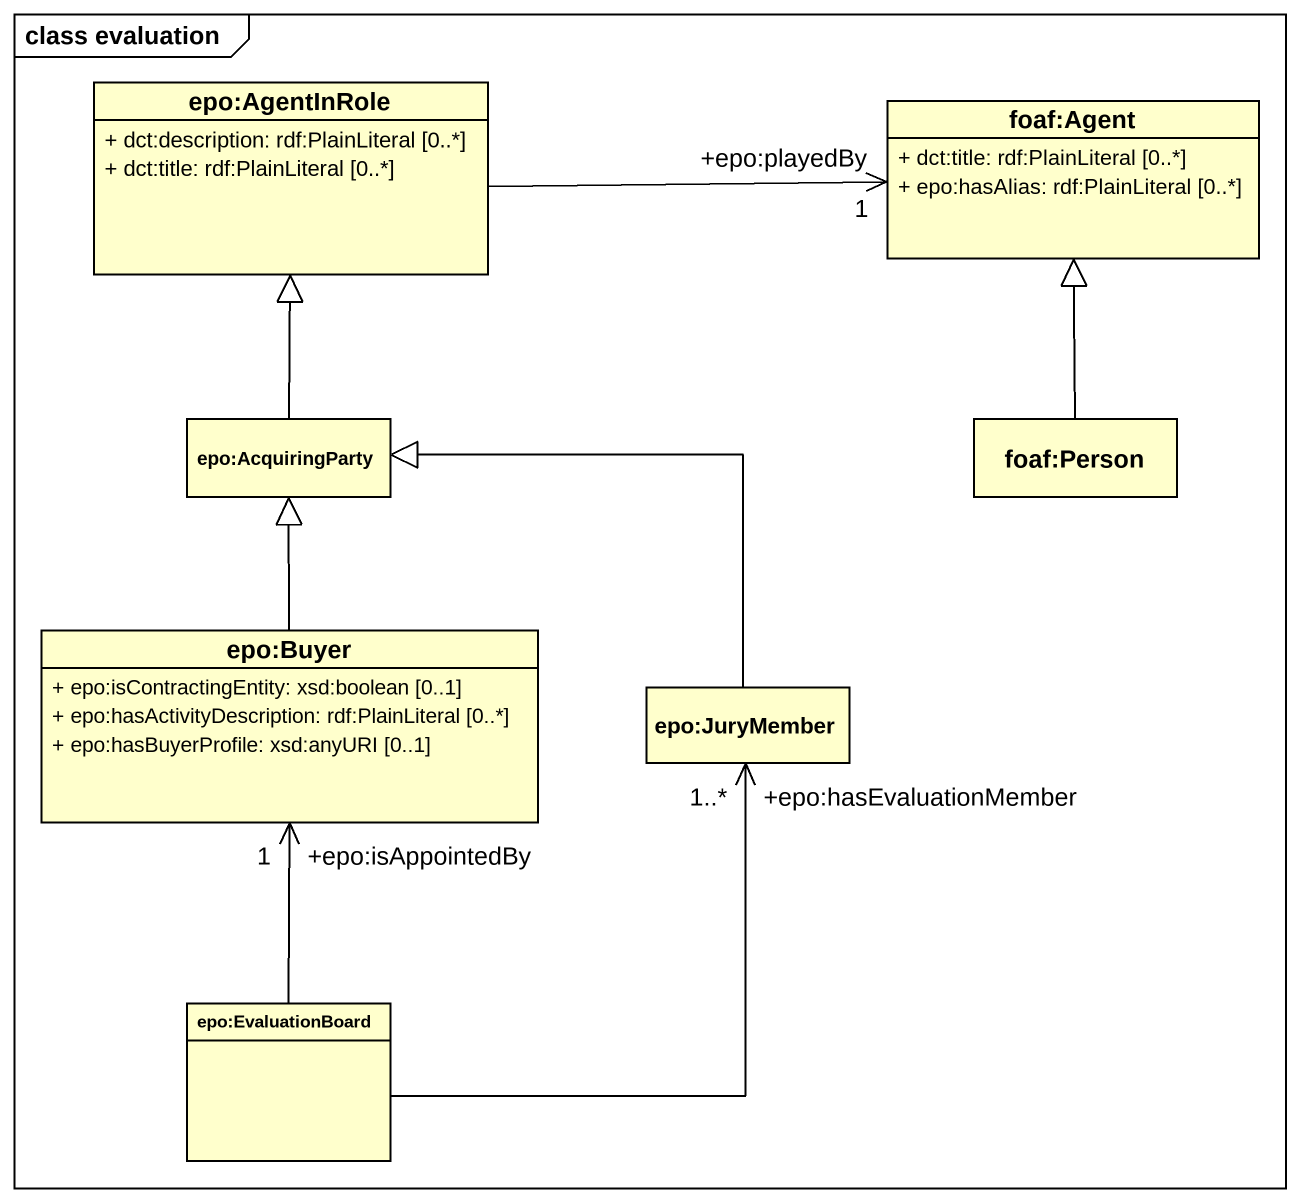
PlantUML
@startuml
mainframe class evaluation
hide circle
hide empty members
skinparam classAttributeIconSize 0
class "epo:AgentInRole" as epo_AgentInRole {
  + dct:description: rdf:PlainLiteral [0..*]
  + dct:title: rdf:PlainLiteral [0..*]
}
class "foaf:Agent" as foaf_Agent {
  + dct:title: rdf:PlainLiteral [0..*]
  + epo:hasAlias: rdf:PlainLiteral [0..*]
}
class "epo:AcquiringParty" as epo_AcquiringParty
class "foaf:Person" as foaf_Person
class "epo:Buyer" as epo_Buyer {
  + epo:isContractingEntity: xsd:boolean [0..1]
  + epo:hasActivityDescription: rdf:PlainLiteral [0..*]
  + epo:hasBuyerProfile: xsd:anyURI [0..1]
}
class "epo:JuryMember" as epo_JuryMember
class "epo:EvaluationBoard" as epo_EvaluationBoard
epo_AgentInRole -right-> "+epo:playedBy\n1" foaf_Agent
epo_AcquiringParty -up-|> epo_AgentInRole
foaf_Person -up-|> foaf_Agent
epo_Buyer -up-|> epo_AcquiringParty
epo_JuryMember -left-|> epo_AcquiringParty
epo_EvaluationBoard -up-> "+epo:isAppointedBy\n1" epo_Buyer
epo_EvaluationBoard -up-> "+epo:hasEvaluationMember\n1..*" epo_JuryMember
@enduml
